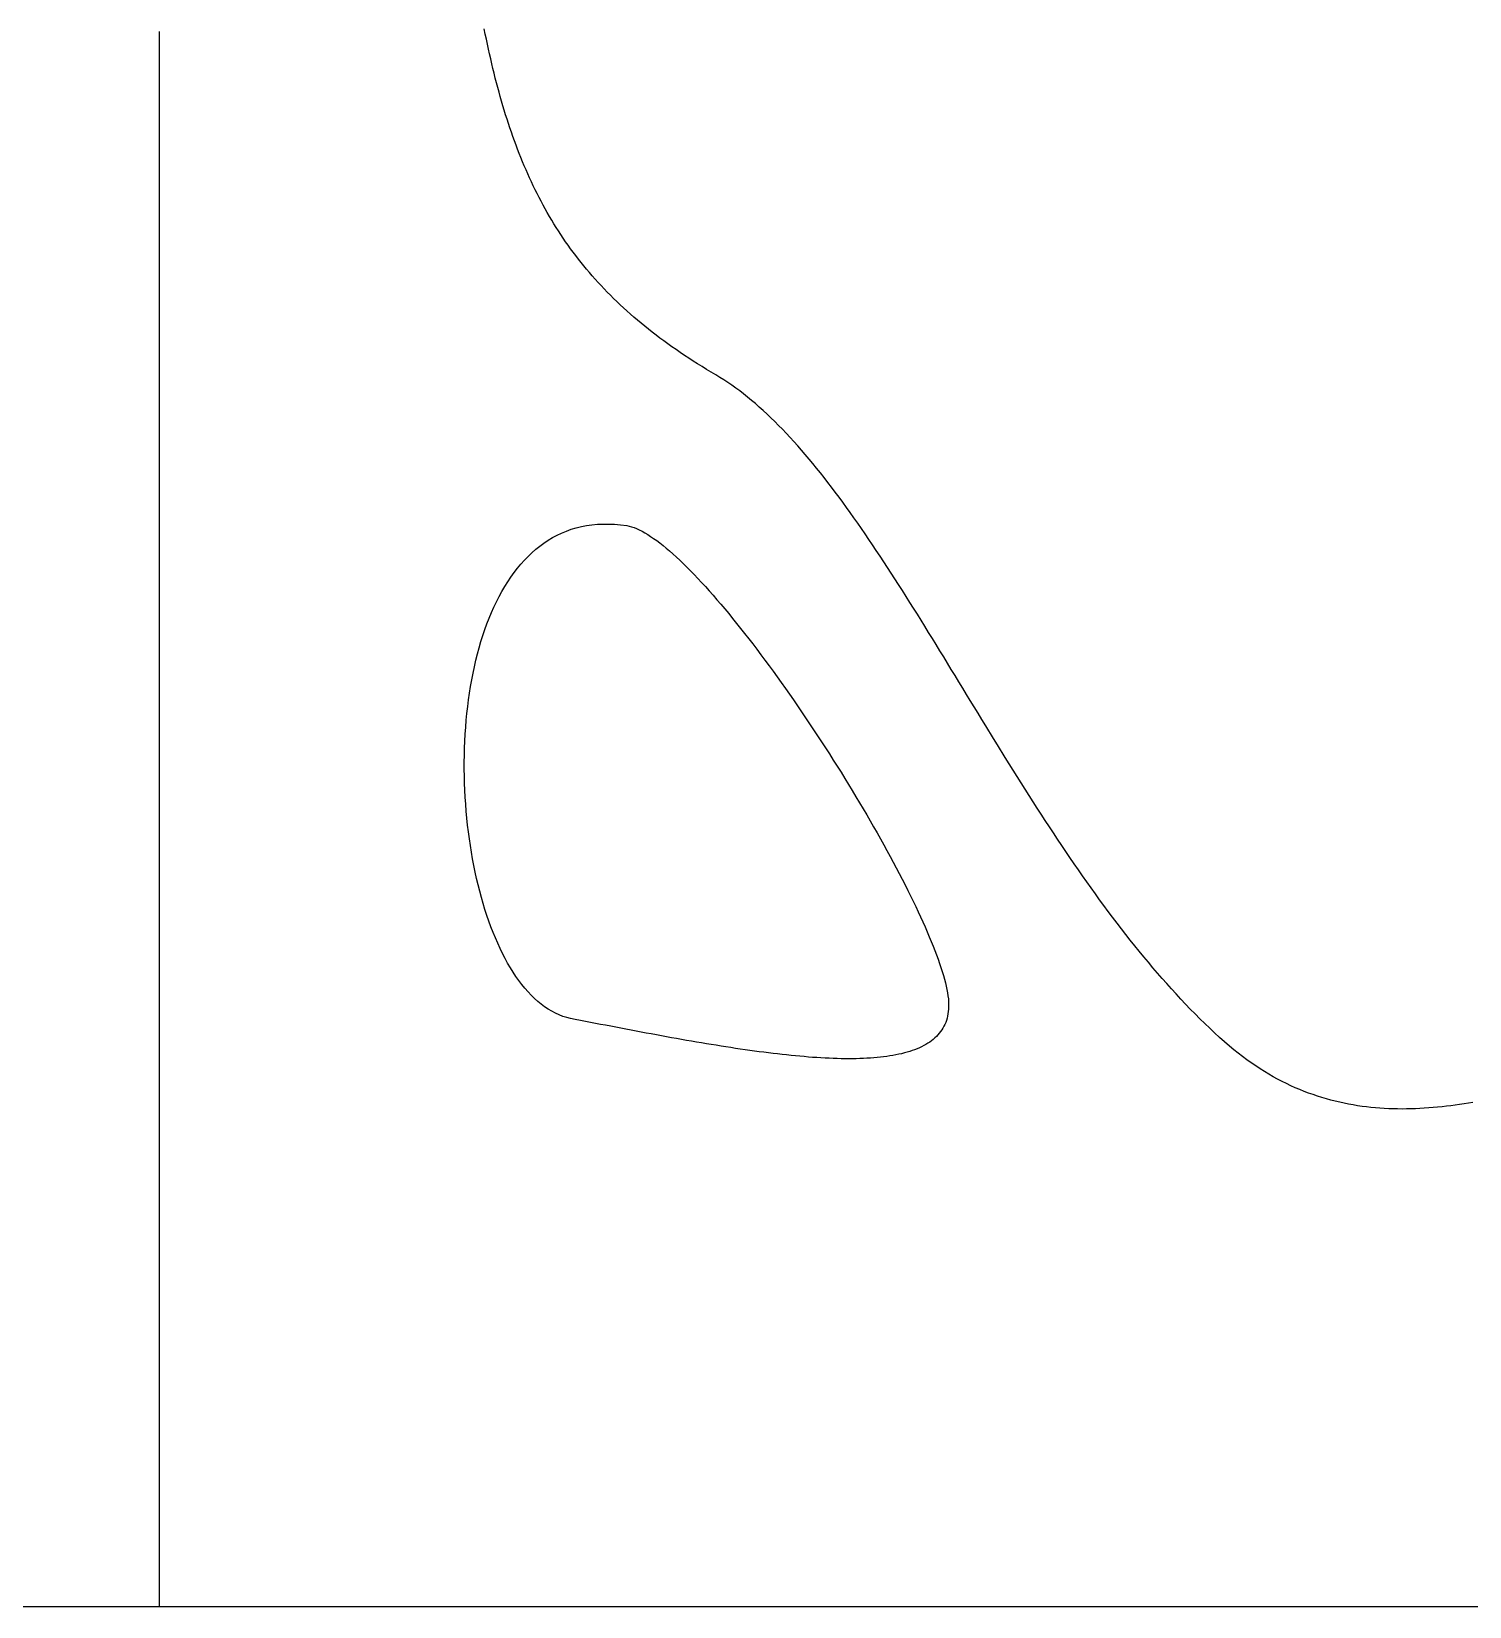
# Model space of a CAD drawing. Extents: x -220 to 640, y 0 to 300.
# Drawn here: x -130.67 to -90.32, y 0 to 44.19 of the extents above; entities that cross this region are included whole.
import ezdxf

# ---------------------------------------------------------------- set-up
doc = ezdxf.new("R2010")
doc.units = 0
doc.linetypes.add('CONTINUOUS2', pattern=[0])
doc.layers.get('0').update_dxf_attribs({"linetype": 'CONTINUOUS'})
doc.layers.add('FT_MACHINE', color=1, linetype='CONTINUOUS')

msp = doc.modelspace()

# ---------------------------------------------------------------- linework, layer by layer
at = {"linetype": 'CONTINUOUS2'}
for p, q in [((-117.94, 44.121), (-117.968, 44.264)), ((-127.088, 44.193), (-127.088, 0)), ((-117.91, 43.98), (-117.94, 44.121)), ((-117.881, 43.84), (-117.91, 43.98)), ((-117.85, 43.701), (-117.881, 43.84)), ((-117.82, 43.563), (-117.85, 43.701)), ((-117.788, 43.426), (-117.82, 43.563)), ((-117.757, 43.29), (-117.788, 43.426)), ((-117.724, 43.155), (-117.757, 43.29)), ((-117.691, 43.021), (-117.724, 43.155)), ((-117.658, 42.888), (-117.691, 43.021)), ((-117.624, 42.756), (-117.658, 42.888)), ((-117.589, 42.625), (-117.624, 42.756)), ((-117.554, 42.495), (-117.589, 42.625)), ((-117.518, 42.365), (-117.554, 42.495)), ((-117.482, 42.237), (-117.518, 42.365)), ((-117.444, 42.11), (-117.482, 42.237)), ((-117.406, 41.984), (-117.444, 42.11)), ((-117.368, 41.858), (-117.406, 41.984)), ((-117.329, 41.734), (-117.368, 41.858)), ((-117.289, 41.611), (-117.329, 41.734)), ((-117.248, 41.488), (-117.289, 41.611)), ((-117.206, 41.367), (-117.248, 41.488)), ((-117.164, 41.246), (-117.206, 41.367)), ((-117.121, 41.126), (-117.164, 41.246)), ((-117.077, 41.007), (-117.121, 41.126)), ((-117.033, 40.889), (-117.077, 41.007)), ((-116.987, 40.772), (-117.033, 40.889)), ((-116.941, 40.655), (-116.987, 40.772)), ((-116.894, 40.54), (-116.941, 40.655)), ((-116.846, 40.425), (-116.894, 40.54)), ((-116.797, 40.311), (-116.846, 40.425)), ((-116.748, 40.198), (-116.797, 40.311)), ((-116.697, 40.086), (-116.748, 40.198)), ((-116.645, 39.974), (-116.697, 40.086)), ((-116.593, 39.864), (-116.645, 39.974)), ((-116.54, 39.754), (-116.593, 39.864)), ((-116.485, 39.645), (-116.54, 39.754)), ((-116.43, 39.537), (-116.485, 39.645)), ((-116.374, 39.429), (-116.43, 39.537)), ((-116.316, 39.323), (-116.374, 39.429)), ((-116.258, 39.217), (-116.316, 39.323)), ((-116.199, 39.111), (-116.258, 39.217)), ((-116.138, 39.007), (-116.199, 39.111)), ((-116.077, 38.903), (-116.138, 39.007)), ((-116.014, 38.8), (-116.077, 38.903)), ((-115.95, 38.698), (-116.014, 38.8)), ((-115.886, 38.596), (-115.95, 38.698)), ((-115.82, 38.496), (-115.886, 38.596)), ((-115.753, 38.395), (-115.82, 38.496)), ((-115.685, 38.296), (-115.753, 38.395)), ((-115.615, 38.197), (-115.685, 38.296)), ((-115.545, 38.099), (-115.615, 38.197)), ((-115.473, 38.002), (-115.545, 38.099)), ((-115.401, 37.905), (-115.473, 38.002)), ((-115.327, 37.809), (-115.401, 37.905)), ((-115.251, 37.713), (-115.327, 37.809)), ((-115.175, 37.618), (-115.251, 37.713)), ((-115.097, 37.524), (-115.175, 37.618)), ((-115.018, 37.43), (-115.097, 37.524)), ((-114.937, 37.337), (-115.018, 37.43)), ((-114.856, 37.245), (-114.937, 37.337)), ((-114.773, 37.153), (-114.856, 37.245)), ((-114.689, 37.062), (-114.773, 37.153)), ((-114.603, 36.971), (-114.689, 37.062)), ((-114.516, 36.881), (-114.603, 36.971)), ((-114.428, 36.791), (-114.516, 36.881)), ((-114.338, 36.702), (-114.428, 36.791)), ((-114.247, 36.614), (-114.338, 36.702)), ((-114.154, 36.526), (-114.247, 36.614)), ((-114.06, 36.438), (-114.154, 36.526)), ((-113.965, 36.351), (-114.06, 36.438)), ((-113.868, 36.265), (-113.965, 36.351)), ((-113.769, 36.179), (-113.868, 36.265)), ((-113.67, 36.094), (-113.769, 36.179)), ((-113.568, 36.009), (-113.67, 36.094)), ((-113.465, 35.925), (-113.568, 36.009)), ((-113.361, 35.841), (-113.465, 35.925)), ((-113.255, 35.757), (-113.361, 35.841)), ((-113.148, 35.674), (-113.255, 35.757)), ((-113.038, 35.592), (-113.148, 35.674)), ((-112.928, 35.51), (-113.038, 35.592)), ((-112.816, 35.428), (-112.928, 35.51)), ((-112.702, 35.347), (-112.816, 35.428)), ((-112.586, 35.266), (-112.702, 35.347)), ((-112.469, 35.186), (-112.586, 35.266)), ((-112.35, 35.106), (-112.469, 35.186)), ((-112.23, 35.026), (-112.35, 35.106)), ((-112.108, 34.947), (-112.23, 35.026)), ((-111.984, 34.868), (-112.108, 34.947)), ((-111.858, 34.79), (-111.984, 34.868)), ((-111.731, 34.712), (-111.858, 34.79)), ((-111.602, 34.634), (-111.731, 34.712)), ((-111.471, 34.557), (-111.602, 34.634)), ((-111.358, 34.489), (-111.471, 34.557)), ((-111.246, 34.418), (-111.358, 34.489)), ((-111.134, 34.345), (-111.246, 34.418)), ((-111.022, 34.268), (-111.134, 34.345)), ((-110.911, 34.189), (-111.022, 34.268)), ((-110.8, 34.107), (-110.911, 34.189)), ((-110.69, 34.022), (-110.8, 34.107)), ((-110.58, 33.934), (-110.69, 34.022)), ((-110.47, 33.844), (-110.58, 33.934)), ((-110.36, 33.751), (-110.47, 33.844)), ((-110.251, 33.656), (-110.36, 33.751)), ((-110.142, 33.558), (-110.251, 33.656)), ((-110.034, 33.458), (-110.142, 33.558)), ((-109.925, 33.355), (-110.034, 33.458)), ((-109.817, 33.249), (-109.925, 33.355)), ((-109.71, 33.142), (-109.817, 33.249)), ((-109.602, 33.031), (-109.71, 33.142)), ((-109.495, 32.919), (-109.602, 33.031)), ((-109.388, 32.804), (-109.495, 32.919)), ((-109.281, 32.687), (-109.388, 32.804)), ((-109.174, 32.568), (-109.281, 32.687)), ((-109.068, 32.447), (-109.174, 32.568)), ((-108.962, 32.324), (-109.068, 32.447)), ((-108.856, 32.198), (-108.962, 32.324)), ((-108.75, 32.071), (-108.856, 32.198)), ((-108.644, 31.941), (-108.75, 32.071)), ((-108.538, 31.81), (-108.644, 31.941)), ((-108.433, 31.677), (-108.538, 31.81)), ((-108.328, 31.541), (-108.433, 31.677)), ((-108.223, 31.404), (-108.328, 31.541)), ((-108.118, 31.266), (-108.223, 31.404)), ((-108.013, 31.125), (-108.118, 31.266)), ((-107.908, 30.983), (-108.013, 31.125)), ((-107.803, 30.839), (-107.908, 30.983)), ((-107.699, 30.694), (-107.803, 30.839)), ((-107.594, 30.546), (-107.699, 30.694)), ((-107.489, 30.398), (-107.594, 30.546)), ((-116.052, 29.992), (-115.926, 30.059)), ((-115.926, 30.059), (-115.797, 30.121)), ((-115.797, 30.121), (-115.663, 30.176)), ((-115.663, 30.176), (-115.527, 30.225)), ((-115.527, 30.225), (-115.387, 30.267)), ((-115.387, 30.267), (-115.244, 30.302)), ((-115.244, 30.302), (-115.097, 30.331)), ((-115.097, 30.331), (-114.946, 30.353)), ((-114.946, 30.353), (-114.793, 30.367)), ((-114.793, 30.367), (-114.635, 30.374)), ((-114.635, 30.374), (-114.474, 30.374)), ((-114.474, 30.374), (-114.31, 30.367)), ((-114.31, 30.367), (-114.142, 30.351)), ((-114.142, 30.351), (-113.97, 30.328)), ((-113.97, 30.328), (-113.904, 30.315)), ((-113.904, 30.315), (-113.836, 30.297)), ((-113.836, 30.297), (-113.766, 30.274)), ((-113.766, 30.274), (-113.693, 30.245)), ((-113.693, 30.245), (-113.619, 30.212)), ((-113.619, 30.212), (-113.542, 30.173)), ((-113.542, 30.173), (-113.463, 30.13)), ((-113.463, 30.13), (-113.383, 30.081)), ((-113.383, 30.081), (-113.3, 30.028)), ((-107.385, 30.247), (-107.489, 30.398)), ((-107.28, 30.096), (-107.385, 30.247)), ((-107.176, 29.943), (-107.28, 30.096)), ((-116.634, 29.568), (-116.524, 29.664)), ((-116.524, 29.664), (-116.411, 29.754)), ((-116.411, 29.754), (-116.295, 29.839)), ((-116.295, 29.839), (-116.175, 29.919)), ((-116.175, 29.919), (-116.052, 29.992)), ((-113.3, 30.028), (-113.216, 29.971)), ((-113.216, 29.971), (-113.129, 29.909)), ((-113.129, 29.909), (-113.041, 29.842)), ((-113.041, 29.842), (-112.952, 29.771)), ((-112.952, 29.771), (-112.86, 29.696)), ((-112.86, 29.696), (-112.767, 29.617)), ((-112.767, 29.617), (-112.673, 29.534)), ((-107.072, 29.788), (-107.176, 29.943)), ((-106.967, 29.633), (-107.072, 29.788)), ((-106.863, 29.476), (-106.967, 29.633)), ((-117.039, 29.132), (-116.943, 29.248)), ((-116.943, 29.248), (-116.843, 29.36)), ((-116.843, 29.36), (-116.74, 29.466)), ((-116.74, 29.466), (-116.634, 29.568)), ((-112.673, 29.534), (-112.577, 29.446)), ((-112.577, 29.446), (-112.479, 29.355)), ((-112.479, 29.355), (-112.381, 29.26)), ((-112.381, 29.26), (-112.281, 29.162)), ((-106.758, 29.317), (-106.863, 29.476)), ((-106.654, 29.157), (-106.758, 29.317)), ((-117.394, 28.621), (-117.31, 28.756)), ((-117.31, 28.756), (-117.223, 28.886)), ((-117.223, 28.886), (-117.133, 29.011)), ((-117.133, 29.011), (-117.039, 29.132)), ((-112.281, 29.162), (-112.179, 29.059)), ((-112.179, 29.059), (-112.077, 28.954)), ((-112.077, 28.954), (-111.973, 28.845)), ((-111.973, 28.845), (-111.869, 28.732)), ((-111.869, 28.732), (-111.763, 28.616)), ((-106.549, 28.997), (-106.654, 29.157)), ((-106.445, 28.835), (-106.549, 28.997)), ((-106.34, 28.672), (-106.445, 28.835)), ((-117.626, 28.194), (-117.552, 28.34)), ((-117.552, 28.34), (-117.474, 28.483)), ((-117.474, 28.483), (-117.394, 28.621)), ((-111.763, 28.616), (-111.656, 28.497)), ((-111.656, 28.497), (-111.549, 28.375)), ((-111.549, 28.375), (-111.44, 28.25)), ((-106.235, 28.508), (-106.34, 28.672)), ((-106.131, 28.343), (-106.235, 28.508)), ((-106.026, 28.176), (-106.131, 28.343)), ((-117.831, 27.733), (-117.766, 27.89)), ((-117.766, 27.89), (-117.698, 28.044)), ((-117.698, 28.044), (-117.626, 28.194)), ((-111.44, 28.25), (-111.331, 28.123)), ((-111.331, 28.123), (-111.221, 27.992)), ((-111.221, 27.992), (-111.11, 27.859)), ((-111.11, 27.859), (-110.999, 27.723)), ((-105.921, 28.009), (-106.026, 28.176)), ((-105.816, 27.841), (-105.921, 28.009)), ((-118.009, 27.243), (-117.952, 27.41)), ((-117.952, 27.41), (-117.893, 27.573)), ((-117.893, 27.573), (-117.831, 27.733)), ((-110.999, 27.723), (-110.887, 27.585)), ((-110.887, 27.585), (-110.775, 27.444)), ((-110.775, 27.444), (-110.662, 27.301)), ((-105.711, 27.673), (-105.816, 27.841)), ((-105.606, 27.503), (-105.711, 27.673)), ((-105.5, 27.332), (-105.606, 27.503)), ((-118.112, 26.901), (-118.062, 27.073)), ((-118.062, 27.073), (-118.009, 27.243)), ((-110.662, 27.301), (-110.548, 27.155)), ((-110.548, 27.155), (-110.435, 27.008)), ((-110.435, 27.008), (-110.321, 26.858)), ((-105.395, 27.161), (-105.5, 27.332)), ((-105.289, 26.989), (-105.395, 27.161)), ((-105.183, 26.817), (-105.289, 26.989)), ((-118.245, 26.37), (-118.204, 26.549)), ((-118.204, 26.549), (-118.159, 26.727)), ((-118.159, 26.727), (-118.112, 26.901)), ((-110.321, 26.858), (-110.207, 26.707)), ((-110.207, 26.707), (-110.092, 26.554)), ((-110.092, 26.554), (-109.978, 26.399)), ((-105.077, 26.644), (-105.183, 26.817)), ((-104.971, 26.47), (-105.077, 26.644)), ((-118.319, 26.004), (-118.284, 26.188)), ((-118.284, 26.188), (-118.245, 26.37)), ((-109.978, 26.399), (-109.863, 26.242)), ((-109.863, 26.242), (-109.749, 26.083)), ((-109.749, 26.083), (-109.634, 25.924)), ((-104.864, 26.296), (-104.971, 26.47)), ((-104.758, 26.121), (-104.864, 26.296)), ((-104.651, 25.946), (-104.758, 26.121)), ((-118.382, 25.631), (-118.352, 25.819)), ((-118.352, 25.819), (-118.319, 26.004)), ((-109.634, 25.924), (-109.52, 25.762)), ((-109.52, 25.762), (-109.405, 25.6)), ((-104.544, 25.77), (-104.651, 25.946)), ((-104.437, 25.594), (-104.544, 25.77)), ((-118.455, 25.06), (-118.434, 25.252)), ((-118.434, 25.252), (-118.409, 25.442)), ((-118.409, 25.442), (-118.382, 25.631)), ((-109.405, 25.6), (-109.291, 25.436)), ((-109.291, 25.436), (-109.177, 25.271)), ((-109.177, 25.271), (-109.064, 25.105)), ((-104.329, 25.418), (-104.437, 25.594)), ((-104.221, 25.241), (-104.329, 25.418)), ((-104.113, 25.064), (-104.221, 25.241)), ((-118.49, 24.673), (-118.474, 24.867)), ((-118.474, 24.867), (-118.455, 25.06)), ((-109.064, 25.105), (-108.951, 24.938)), ((-108.951, 24.938), (-108.838, 24.77)), ((-108.838, 24.77), (-108.726, 24.602)), ((-104.005, 24.887), (-104.113, 25.064)), ((-103.896, 24.709), (-104.005, 24.887)), ((-118.514, 24.282), (-118.503, 24.478)), ((-118.503, 24.478), (-118.49, 24.673)), ((-108.726, 24.602), (-108.614, 24.432)), ((-108.614, 24.432), (-108.503, 24.262)), ((-103.678, 24.354), (-103.896, 24.709)), ((-103.569, 24.176), (-103.678, 24.354)), ((-118.53, 23.692), (-118.527, 23.889)), ((-118.527, 23.889), (-118.522, 24.086)), ((-118.522, 24.086), (-118.514, 24.282)), ((-108.503, 24.262), (-108.393, 24.092)), ((-108.393, 24.092), (-108.283, 23.921)), ((-108.283, 23.921), (-108.174, 23.75)), ((-103.349, 23.821), (-103.569, 24.176)), ((-118.53, 23.495), (-118.53, 23.692)), ((-118.527, 23.298), (-118.53, 23.495)), ((-108.174, 23.75), (-108.066, 23.579)), ((-108.066, 23.579), (-107.958, 23.408)), ((-103.238, 23.643), (-103.349, 23.821)), ((-103.127, 23.466), (-103.238, 23.643)), ((-103.016, 23.288), (-103.127, 23.466)), ((-118.522, 23.1), (-118.527, 23.298)), ((-118.514, 22.903), (-118.522, 23.1)), ((-107.958, 23.408), (-107.852, 23.236)), ((-107.852, 23.236), (-107.747, 23.065)), ((-107.747, 23.065), (-107.642, 22.894)), ((-102.905, 23.111), (-103.016, 23.288)), ((-102.793, 22.934), (-102.905, 23.111)), ((-118.503, 22.706), (-118.514, 22.903)), ((-118.49, 22.51), (-118.503, 22.706)), ((-107.642, 22.894), (-107.539, 22.723)), ((-107.539, 22.723), (-107.437, 22.552)), ((-107.437, 22.552), (-107.336, 22.382)), ((-102.68, 22.757), (-102.793, 22.934)), ((-102.567, 22.581), (-102.68, 22.757)), ((-102.454, 22.405), (-102.567, 22.581)), ((-118.474, 22.315), (-118.49, 22.51)), ((-118.456, 22.12), (-118.474, 22.315)), ((-118.436, 21.926), (-118.456, 22.12)), ((-107.336, 22.382), (-107.237, 22.212)), ((-107.237, 22.212), (-107.139, 22.043)), ((-102.341, 22.229), (-102.454, 22.405)), ((-102.227, 22.054), (-102.341, 22.229)), ((-118.413, 21.733), (-118.436, 21.926)), ((-118.387, 21.542), (-118.413, 21.733)), ((-107.139, 22.043), (-107.042, 21.875)), ((-107.042, 21.875), (-106.946, 21.707)), ((-106.946, 21.707), (-106.852, 21.541)), ((-102.112, 21.879), (-102.227, 22.054)), ((-101.997, 21.704), (-102.112, 21.879)), ((-101.882, 21.531), (-101.997, 21.704)), ((-118.359, 21.352), (-118.387, 21.542)), ((-118.329, 21.163), (-118.359, 21.352)), ((-106.852, 21.541), (-106.76, 21.375)), ((-106.76, 21.375), (-106.669, 21.21)), ((-101.766, 21.357), (-101.882, 21.531)), ((-101.65, 21.185), (-101.766, 21.357)), ((-118.296, 20.976), (-118.329, 21.163)), ((-118.26, 20.791), (-118.296, 20.976)), ((-118.223, 20.608), (-118.26, 20.791)), ((-106.669, 21.21), (-106.58, 21.047)), ((-106.58, 21.047), (-106.493, 20.884)), ((-106.493, 20.884), (-106.407, 20.723)), ((-101.533, 21.013), (-101.65, 21.185)), ((-101.415, 20.841), (-101.533, 21.013)), ((-101.298, 20.671), (-101.415, 20.841)), ((-118.183, 20.426), (-118.223, 20.608)), ((-118.14, 20.247), (-118.183, 20.426)), ((-106.407, 20.723), (-106.323, 20.564)), ((-106.323, 20.564), (-106.241, 20.406)), ((-106.241, 20.406), (-106.161, 20.25)), ((-101.179, 20.501), (-101.298, 20.671)), ((-101.06, 20.332), (-101.179, 20.501)), ((-100.941, 20.164), (-101.06, 20.332)), ((-118.096, 20.07), (-118.14, 20.247)), ((-118.049, 19.896), (-118.096, 20.07)), ((-118, 19.724), (-118.049, 19.896)), ((-106.161, 20.25), (-106.083, 20.095)), ((-106.083, 20.095), (-106.007, 19.942)), ((-106.007, 19.942), (-105.934, 19.791)), ((-100.821, 19.997), (-100.941, 20.164)), ((-100.7, 19.831), (-100.821, 19.997)), ((-117.948, 19.556), (-118, 19.724)), ((-117.894, 19.39), (-117.948, 19.556)), ((-105.934, 19.791), (-105.862, 19.642)), ((-105.862, 19.642), (-105.793, 19.495)), ((-105.793, 19.495), (-105.725, 19.35)), ((-100.579, 19.666), (-100.7, 19.831)), ((-100.457, 19.501), (-100.579, 19.666)), ((-100.335, 19.338), (-100.457, 19.501)), ((-117.838, 19.227), (-117.894, 19.39)), ((-117.78, 19.067), (-117.838, 19.227)), ((-117.719, 18.911), (-117.78, 19.067)), ((-105.725, 19.35), (-105.661, 19.208)), ((-105.661, 19.208), (-105.598, 19.068)), ((-105.598, 19.068), (-105.538, 18.93)), ((-100.212, 19.176), (-100.335, 19.338)), ((-100.089, 19.015), (-100.212, 19.176)), ((-99.965, 18.855), (-100.089, 19.015)), ((-117.657, 18.758), (-117.719, 18.911)), ((-117.592, 18.608), (-117.657, 18.758)), ((-117.525, 18.463), (-117.592, 18.608)), ((-105.538, 18.93), (-105.481, 18.795)), ((-105.481, 18.795), (-105.426, 18.662)), ((-105.426, 18.662), (-105.373, 18.532)), ((-99.84, 18.697), (-99.965, 18.855)), ((-99.714, 18.54), (-99.84, 18.697)), ((-117.456, 18.321), (-117.525, 18.463)), ((-117.385, 18.184), (-117.456, 18.321)), ((-117.312, 18.05), (-117.385, 18.184)), ((-105.373, 18.532), (-105.324, 18.405)), ((-105.324, 18.405), (-105.277, 18.281)), ((-105.277, 18.281), (-105.232, 18.16)), ((-105.232, 18.16), (-105.191, 18.042)), ((-99.588, 18.384), (-99.714, 18.54)), ((-99.462, 18.229), (-99.588, 18.384)), ((-99.334, 18.076), (-99.462, 18.229)), ((-117.236, 17.921), (-117.312, 18.05)), ((-117.159, 17.797), (-117.236, 17.921)), ((-117.079, 17.677), (-117.159, 17.797)), ((-105.191, 18.042), (-105.153, 17.927)), ((-105.153, 17.927), (-105.117, 17.815)), ((-105.117, 17.815), (-105.085, 17.707)), ((-105.085, 17.707), (-105.055, 17.602)), ((-99.206, 17.924), (-99.334, 18.076)), ((-99.077, 17.774), (-99.206, 17.924)), ((-98.948, 17.625), (-99.077, 17.774)), ((-116.998, 17.561), (-117.079, 17.677)), ((-116.914, 17.451), (-116.998, 17.561)), ((-116.829, 17.346), (-116.914, 17.451)), ((-116.741, 17.245), (-116.829, 17.346)), ((-116.652, 17.15), (-116.741, 17.245)), ((-105.055, 17.602), (-105.029, 17.5)), ((-105.029, 17.5), (-105.006, 17.403)), ((-105.006, 17.403), (-104.986, 17.309)), ((-104.986, 17.309), (-104.969, 17.219)), ((-98.818, 17.477), (-98.948, 17.625)), ((-98.687, 17.332), (-98.818, 17.477)), ((-98.555, 17.188), (-98.687, 17.332)), ((-116.561, 17.061), (-116.652, 17.15)), ((-116.467, 16.977), (-116.561, 17.061)), ((-116.372, 16.899), (-116.467, 16.977)), ((-116.275, 16.827), (-116.372, 16.899)), ((-116.176, 16.76), (-116.275, 16.827)), ((-104.969, 17.219), (-104.956, 17.132)), ((-104.956, 17.132), (-104.946, 17.05)), ((-104.946, 17.05), (-104.939, 16.972)), ((-104.937, 16.827), (-104.94, 16.759)), ((-104.939, 16.972), (-104.937, 16.898)), ((-104.937, 16.898), (-104.937, 16.827)), ((-98.423, 17.045), (-98.555, 17.188)), ((-98.29, 16.904), (-98.423, 17.045)), ((-98.156, 16.765), (-98.29, 16.904)), ((-116.075, 16.7), (-116.176, 16.76)), ((-115.973, 16.646), (-116.075, 16.7)), ((-115.868, 16.599), (-115.973, 16.646)), ((-115.762, 16.558), (-115.868, 16.599)), ((-115.654, 16.524), (-115.762, 16.558)), ((-115.544, 16.497), (-115.654, 16.524)), ((-115.413, 16.471), (-115.544, 16.497)), ((-115.272, 16.444), (-115.413, 16.471)), ((-115.13, 16.417), (-115.272, 16.444)), ((-114.989, 16.39), (-115.13, 16.417)), ((-114.847, 16.362), (-114.989, 16.39)), ((-114.705, 16.335), (-114.847, 16.362)), ((-105.021, 16.389), (-105.044, 16.334)), ((-105.001, 16.446), (-105.021, 16.389)), ((-104.983, 16.505), (-105.001, 16.446)), ((-104.968, 16.566), (-104.983, 16.505)), ((-104.956, 16.628), (-104.968, 16.566)), ((-104.947, 16.693), (-104.956, 16.628)), ((-104.94, 16.759), (-104.947, 16.693)), ((-98.021, 16.628), (-98.156, 16.765)), ((-97.886, 16.493), (-98.021, 16.628)), ((-97.749, 16.359), (-97.886, 16.493)), ((-97.612, 16.227), (-97.749, 16.359)), ((-114.562, 16.308), (-114.705, 16.335)), ((-114.42, 16.28), (-114.562, 16.308)), ((-114.277, 16.253), (-114.42, 16.28)), ((-114.135, 16.226), (-114.277, 16.253)), ((-113.992, 16.198), (-114.135, 16.226)), ((-113.85, 16.171), (-113.992, 16.198)), ((-113.707, 16.145), (-113.85, 16.171)), ((-113.565, 16.118), (-113.707, 16.145)), ((-113.423, 16.091), (-113.565, 16.118)), ((-113.281, 16.065), (-113.423, 16.091)), ((-113.139, 16.038), (-113.281, 16.065)), ((-112.997, 16.012), (-113.139, 16.038)), ((-112.856, 15.986), (-112.997, 16.012)), ((-112.714, 15.961), (-112.856, 15.986)), ((-112.573, 15.936), (-112.714, 15.961)), ((-112.433, 15.911), (-112.573, 15.936)), ((-112.293, 15.886), (-112.433, 15.911)), ((-105.37, 15.913), (-105.418, 15.875)), ((-105.323, 15.953), (-105.37, 15.913)), ((-105.28, 15.995), (-105.323, 15.953)), ((-105.238, 16.038), (-105.28, 15.995)), ((-105.199, 16.083), (-105.238, 16.038)), ((-105.163, 16.13), (-105.199, 16.083)), ((-105.129, 16.178), (-105.163, 16.13)), ((-105.098, 16.228), (-105.129, 16.178)), ((-105.07, 16.28), (-105.098, 16.228)), ((-105.044, 16.334), (-105.07, 16.28)), ((-97.475, 16.098), (-97.612, 16.227)), ((-97.336, 15.97), (-97.475, 16.098)), ((-97.196, 15.844), (-97.336, 15.97)), ((-112.153, 15.862), (-112.293, 15.886)), ((-112.013, 15.838), (-112.153, 15.862)), ((-111.874, 15.814), (-112.013, 15.838)), ((-111.736, 15.791), (-111.874, 15.814)), ((-111.598, 15.768), (-111.736, 15.791)), ((-111.461, 15.746), (-111.598, 15.768)), ((-111.324, 15.724), (-111.461, 15.746)), ((-111.187, 15.702), (-111.324, 15.724)), ((-111.052, 15.681), (-111.187, 15.702)), ((-110.917, 15.661), (-111.052, 15.681)), ((-110.783, 15.641), (-110.917, 15.661)), ((-110.649, 15.622), (-110.783, 15.641)), ((-110.516, 15.603), (-110.649, 15.622)), ((-110.384, 15.585), (-110.516, 15.603)), ((-110.253, 15.567), (-110.384, 15.585)), ((-110.123, 15.55), (-110.253, 15.567)), ((-109.993, 15.533), (-110.123, 15.55)), ((-109.865, 15.518), (-109.993, 15.533)), ((-109.737, 15.503), (-109.865, 15.518)), ((-109.611, 15.488), (-109.737, 15.503)), ((-109.485, 15.475), (-109.611, 15.488)), ((-109.361, 15.462), (-109.485, 15.475)), ((-106.417, 15.477), (-106.5, 15.461)), ((-106.336, 15.494), (-106.417, 15.477)), ((-106.257, 15.512), (-106.336, 15.494)), ((-106.18, 15.531), (-106.257, 15.512)), ((-106.104, 15.552), (-106.18, 15.531)), ((-106.031, 15.574), (-106.104, 15.552)), ((-105.96, 15.598), (-106.031, 15.574)), ((-105.891, 15.623), (-105.96, 15.598)), ((-105.824, 15.649), (-105.891, 15.623)), ((-105.759, 15.677), (-105.824, 15.649)), ((-105.697, 15.706), (-105.759, 15.677)), ((-105.637, 15.737), (-105.697, 15.706)), ((-105.579, 15.769), (-105.637, 15.737)), ((-105.523, 15.803), (-105.579, 15.769)), ((-105.469, 15.838), (-105.523, 15.803)), ((-105.418, 15.875), (-105.469, 15.838)), ((-97.056, 15.721), (-97.196, 15.844)), ((-96.934, 15.62), (-97.056, 15.721)), ((-96.812, 15.523), (-96.934, 15.62)), ((-96.69, 15.429), (-96.812, 15.523)), ((-109.237, 15.45), (-109.361, 15.462)), ((-109.115, 15.438), (-109.237, 15.45)), ((-108.993, 15.428), (-109.115, 15.438)), ((-108.873, 15.418), (-108.993, 15.428)), ((-108.754, 15.409), (-108.873, 15.418)), ((-108.637, 15.401), (-108.754, 15.409)), ((-108.52, 15.394), (-108.637, 15.401)), ((-108.405, 15.387), (-108.52, 15.394)), ((-108.291, 15.382), (-108.405, 15.387)), ((-108.179, 15.377), (-108.291, 15.382)), ((-108.067, 15.374), (-108.179, 15.377)), ((-107.958, 15.371), (-108.067, 15.374)), ((-107.849, 15.37), (-107.958, 15.371)), ((-107.742, 15.369), (-107.849, 15.37)), ((-107.637, 15.369), (-107.742, 15.369)), ((-107.533, 15.371), (-107.637, 15.369)), ((-107.431, 15.373), (-107.533, 15.371)), ((-107.33, 15.377), (-107.431, 15.373)), ((-107.231, 15.382), (-107.33, 15.377)), ((-107.134, 15.388), (-107.231, 15.382)), ((-107.038, 15.395), (-107.134, 15.388)), ((-106.944, 15.403), (-107.038, 15.395)), ((-106.852, 15.412), (-106.944, 15.403)), ((-106.761, 15.422), (-106.852, 15.412)), ((-106.672, 15.434), (-106.761, 15.422)), ((-106.586, 15.447), (-106.672, 15.434)), ((-106.5, 15.461), (-106.586, 15.447)), ((-96.567, 15.339), (-96.69, 15.429)), ((-96.445, 15.252), (-96.567, 15.339)), ((-96.322, 15.168), (-96.445, 15.252)), ((-96.199, 15.088), (-96.322, 15.168)), ((-96.076, 15.011), (-96.199, 15.088)), ((-95.952, 14.937), (-96.076, 15.011)), ((-95.829, 14.866), (-95.952, 14.937)), ((-95.705, 14.798), (-95.829, 14.866)), ((-95.582, 14.733), (-95.705, 14.798)), ((-95.458, 14.672), (-95.582, 14.733)), ((-95.334, 14.613), (-95.458, 14.672)), ((-95.21, 14.557), (-95.334, 14.613)), ((-95.085, 14.504), (-95.21, 14.557)), ((-94.961, 14.454), (-95.085, 14.504)), ((-94.837, 14.407), (-94.961, 14.454)), ((-94.712, 14.362), (-94.837, 14.407)), ((-94.587, 14.32), (-94.712, 14.362)), ((-94.463, 14.28), (-94.587, 14.32)), ((-94.338, 14.243), (-94.463, 14.28)), ((-94.213, 14.209), (-94.338, 14.243)), ((-94.088, 14.177), (-94.213, 14.209)), ((-93.963, 14.147), (-94.088, 14.177)), ((-93.838, 14.12), (-93.963, 14.147)), ((-90.228, 14.142), (-90.351, 14.121)), ((-93.714, 14.095), (-93.838, 14.12)), ((-93.589, 14.072), (-93.714, 14.095)), ((-93.464, 14.052), (-93.589, 14.072)), ((-93.338, 14.034), (-93.464, 14.052)), ((-93.213, 14.018), (-93.338, 14.034)), ((-93.088, 14.004), (-93.213, 14.018)), ((-92.963, 13.992), (-93.088, 14.004)), ((-92.838, 13.982), (-92.963, 13.992)), ((-92.713, 13.973), (-92.838, 13.982)), ((-92.588, 13.967), (-92.713, 13.973)), ((-92.463, 13.963), (-92.588, 13.967)), ((-92.338, 13.96), (-92.463, 13.963)), ((-92.214, 13.959), (-92.338, 13.96)), ((-92.089, 13.96), (-92.214, 13.959)), ((-91.964, 13.963), (-92.089, 13.96)), ((-91.839, 13.967), (-91.964, 13.963)), ((-91.715, 13.972), (-91.839, 13.967)), ((-91.59, 13.979), (-91.715, 13.972)), ((-91.466, 13.988), (-91.59, 13.979)), ((-91.341, 13.998), (-91.466, 13.988)), ((-91.217, 14.009), (-91.341, 13.998)), ((-91.093, 14.021), (-91.217, 14.009)), ((-90.969, 14.035), (-91.093, 14.021)), ((-90.845, 14.05), (-90.969, 14.035)), ((-90.721, 14.066), (-90.845, 14.05)), ((-90.598, 14.084), (-90.721, 14.066)), ((-90.474, 14.102), (-90.598, 14.084)), ((-90.351, 14.121), (-90.474, 14.102))]:
    msp.add_line(p, q, dxfattribs=at)
at = {"layer": 'FT_MACHINE', "linetype": 'CONTINUOUS2'}
msp.add_line((-220, 0), (-20, 0), dxfattribs=at)

doc.saveas('drawing.dxf')
